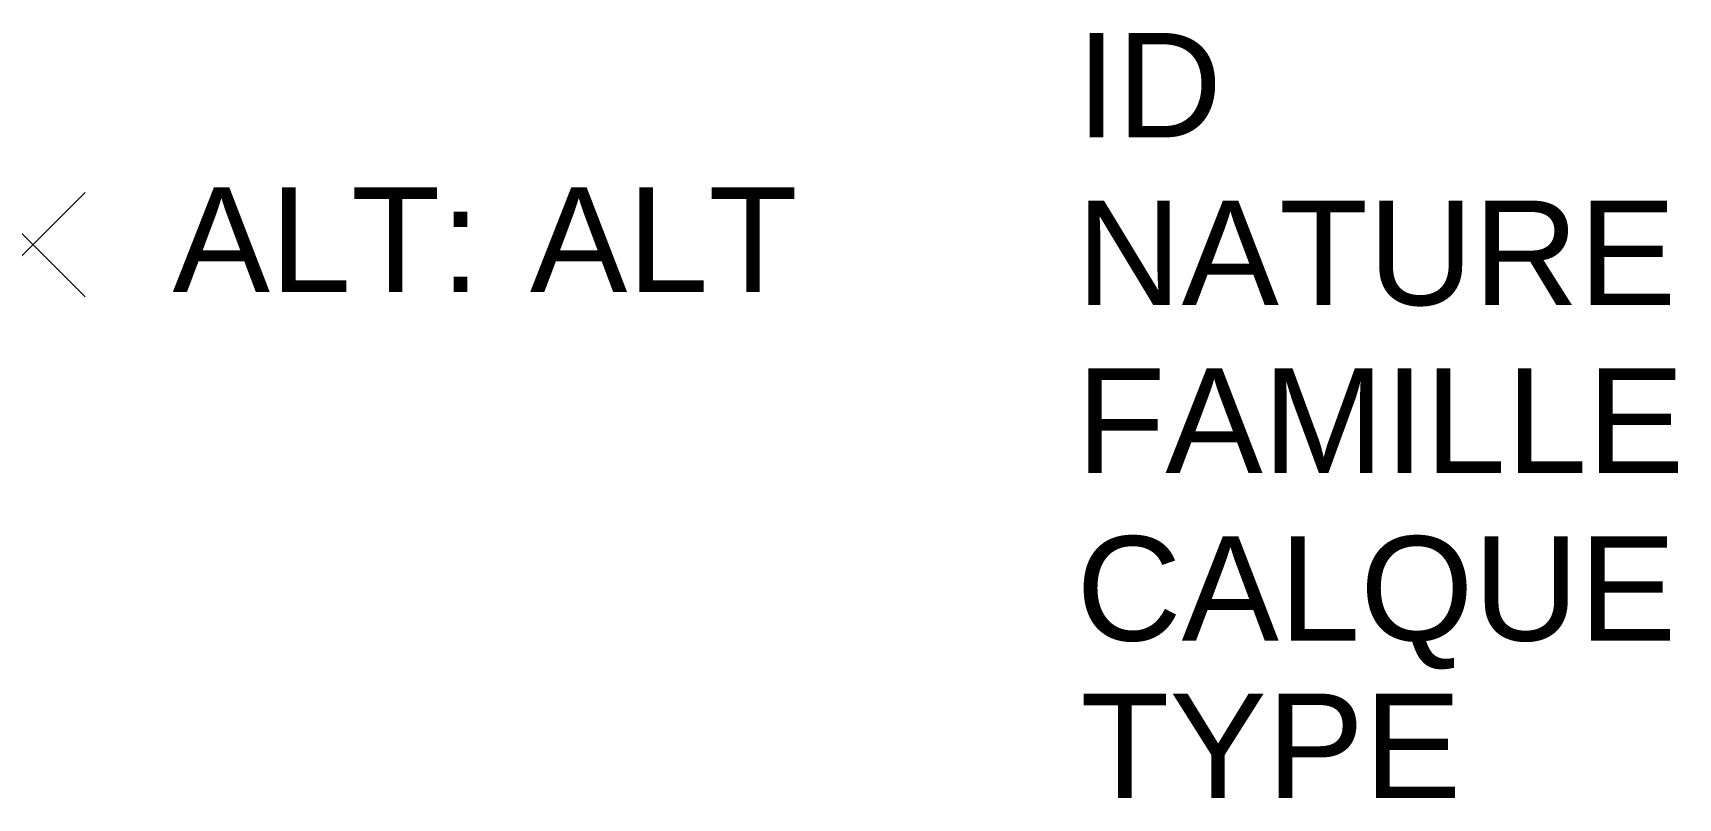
# Model space of a CAD drawing. Header units: metres. Extents: x 0 to 3.15, y -1.06 to 0.41.
import ezdxf
from ezdxf.enums import TextEntityAlignment as Align

# ---------------------------------------------------------------- set-up
doc = ezdxf.new("R2010")
doc.units = ezdxf.units.M
doc.header["$PDMODE"] = 3
doc.header["$PDSIZE"] = 0.1
doc.linetypes.add('Socle_Continu', pattern=[2.5, 2.5, 0])
doc.layers.add('EAUPO_SCI', color=140, linetype='Socle_Continu', lineweight=13)
doc.styles.add('Reseaux', font='arial.ttf')
doc.styles.get("Standard").update_dxf_attribs({"font": 'arial.ttf'})

msp = doc.modelspace()

# ---------------------------------------------------------------- linework, layer by layer
at = {"layer": 'EAUPO_SCI', "linetype": 'Socle_Continu'}
msp.add_point((0, 0), dxfattribs=at)

# ---------------------------------------------------------------- texts
at = {"layer": 'EAUPO_SCI', "linetype": 'Socle_Continu', "insert": (0.2675, 0.0095), "char_height": 0.2, "attachment_point": 4}
msp.add_mtext_dynamic_manual_height_columns('ALT:', width=0.462726, gutter_width=1, heights=[0], dxfattribs=at)
at = {"layer": 'EAUPO_SCI', "linetype": 'Socle_Continu', "style": 'Reseaux', "flags": 9}
for tag, p, s in [('ID', (1.9976, 0.2054), 'AP_0013'), ('NATURE', (1.9976, -0.1159), 'Altitude supplémentaire'), ('FAMILLE', (1.9976, -0.4372), 'Eau potable'), ('CALQUE', (1.9976, -0.7585), 'EAUPO_SCI')]:
    msp.add_attdef(tag, p, s, height=0.2, dxfattribs=at)
at = {"layer": 'EAUPO_SCI', "linetype": 'Socle_Continu'}
msp.add_attdef('ALT', text='00.00', height=0.2, dxfattribs=at).set_placement((0.9517, 0.0095), align=Align.MIDDLE_LEFT)
at = {"layer": 'EAUPO_SCI', "linetype": 'Socle_Continu', "flags": 9}
msp.add_attdef('TYPE', (2.0054, -1.06), 'NR', height=0.2, dxfattribs=at)

doc.saveas('drawing.dxf')
